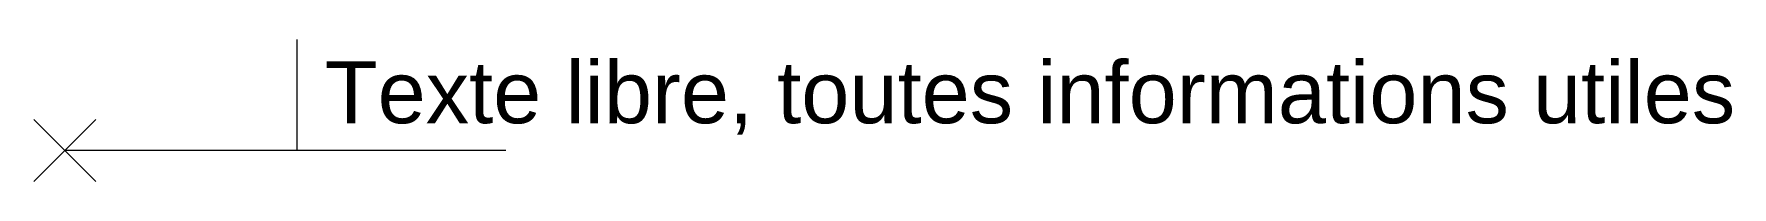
# Model space of a CAD drawing. Header units: metres. Extents: x 3080.93 to 3086.41, y 1885.72 to 1886.17.
import ezdxf

# ---------------------------------------------------------------- set-up
doc = ezdxf.new("R2010")
doc.units = ezdxf.units.M
doc.header["$LTSCALE"] = 2
doc.header["$PDMODE"] = 3
doc.header["$PDSIZE"] = 0.1
doc.linetypes.add('Socle_Continu', pattern=[2.5, 2.5, 0])
doc.layers.add('OUVRA_SCI', color=7, linetype='Socle_Continu', lineweight=13)
doc.layers.add('OUVRA_SCS', color=7, linetype='Socle_Continu', lineweight=13)
doc.styles.get("Standard").update_dxf_attribs({"font": 'arial.ttf'})

# ---------------------------------------------------------------- blocks, each defined once
blk = doc.blocks.new('XP_1372')
at = {"layer": 'OUVRA_SCI', "linetype": 'Socle_Continu'}
blk.add_line((0.7493, 0), (0, 0), dxfattribs=at)
at = {"layer": 'OUVRA_SCI', "linetype": 'Socle_Continu', "flags": 128}
blk.add_lwpolyline([(1.4224, 0), (0.7493, 0), (0.7493, 0.357)], dxfattribs=at)
at = {"layer": 'OUVRA_SCI', "linetype": 'Socle_Continu'}
blk.add_point((0, 0), dxfattribs=at)
at = {"layer": 'OUVRA_SCI', "linetype": 'Socle_Continu', "flags": 9}
for tag, p in [('ID', (1.9669, 0.144)), ('NATURE', (1.9669, -0.1773)), ('FAMILLE', (1.9669, -0.4986)), ('CALQUE', (1.9669, -0.8199)), ('PCRS', (1.9669, -1.1412))]:
    blk.add_attdef(tag, p, '', height=0.2, dxfattribs=at)
at = {"layer": 'OUVRA_SCI', "linetype": 'Socle_Continu'}
blk.add_attdef('TXT', (0.8379, 0.0874), '', height=0.2, dxfattribs=at)

msp = doc.modelspace()

# ---------------------------------------------------------------- block references
at = {"layer": 'OUVRA_SCS', "linetype": 'Socle_Continu'}
msp.add_blockref('XP_1372', (3081.0278, 1885.8165), dxfattribs=at).add_auto_attribs({'TXT': 'Texte libre, toutes informations utiles'})

doc.saveas('drawing.dxf')
